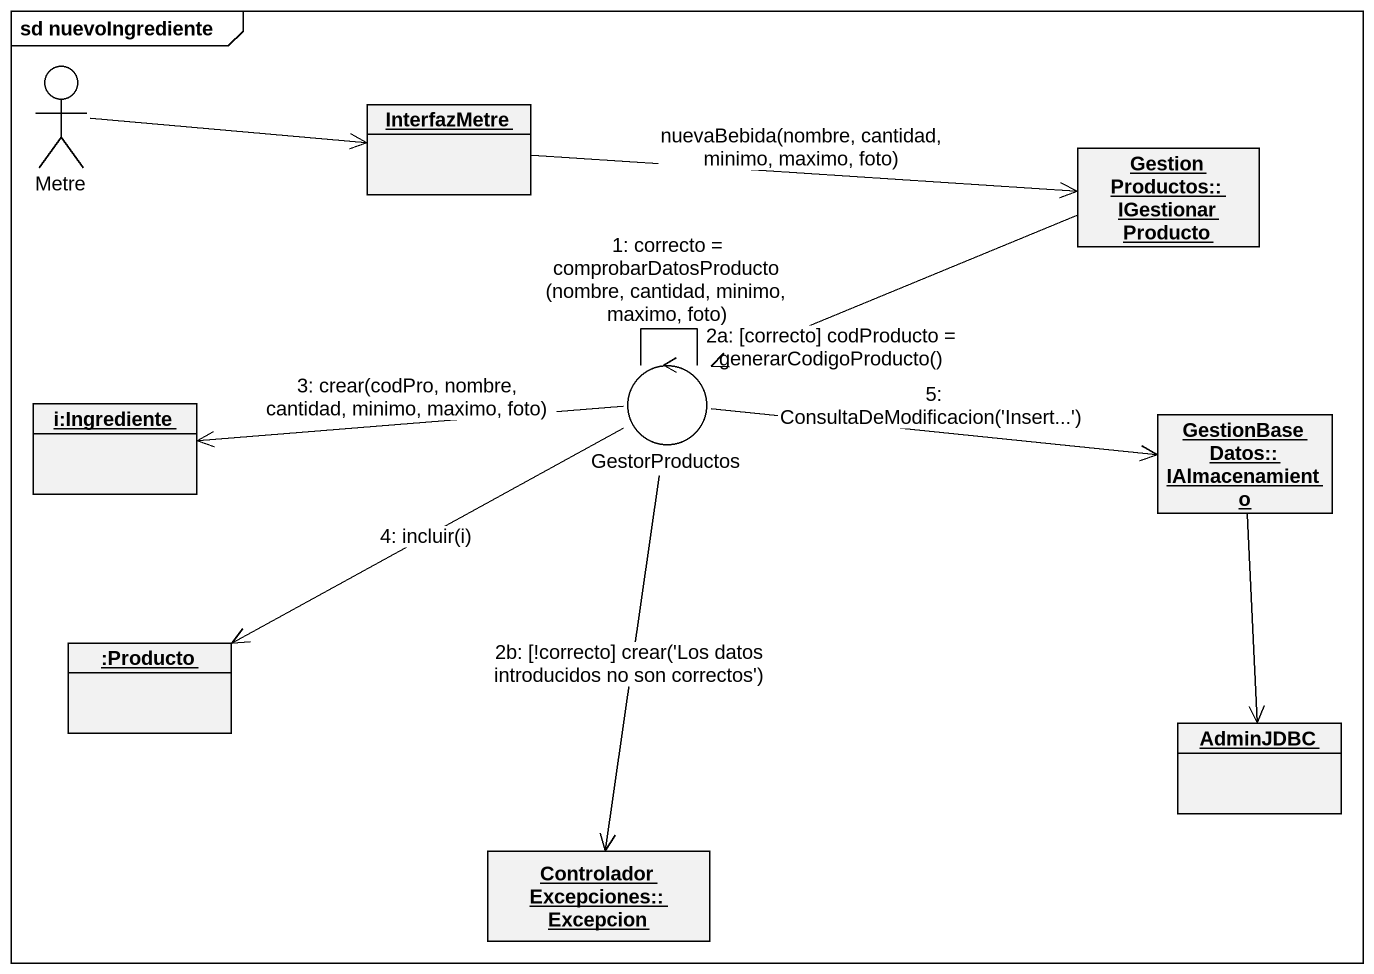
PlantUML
@startuml
mainframe sd nuevoIngrediente
allowmixing
hide circle
hide empty members
actor Metre
object InterfazMetre
object "GestionProductos::IGestionarProducto" as GestionProductos
object "i:Ingrediente" as i_Ingrediente
control GestorProductos
object "GestionBaseDatos::IAlmacenamiento" as GestionBaseDatos
object ":Producto" as Producto
object AdminJDBC
object "ControladorExcepciones::Excepcion" as ControladorExcepciones
Metre -right-> InterfazMetre
InterfazMetre -right-> GestionProductos : nuevaBebida(nombre, cantidad, minimo, maximo, foto)
GestionProductos -left-> GestorProductos
GestorProductos -left-> i_Ingrediente : 3: crear(codPro, nombre, cantidad, minimo, maximo, foto)
GestorProductos -- GestorProductos : 1: correcto = comprobarDatosProducto (nombre, cantidad, minimo, maximo, foto)
GestorProductos -- GestorProductos : 2a: [correcto] codProducto = generarCodigoProducto()
GestorProductos -right-> GestionBaseDatos : 5: ConsultaDeModificacion('Insert...')
GestorProductos -left-> Producto : 4: incluir(i)
GestorProductos --> ControladorExcepciones : 2b: [!correcto] crear('Los datos introducidos no son correctos')
GestionBaseDatos --> AdminJDBC
@enduml
